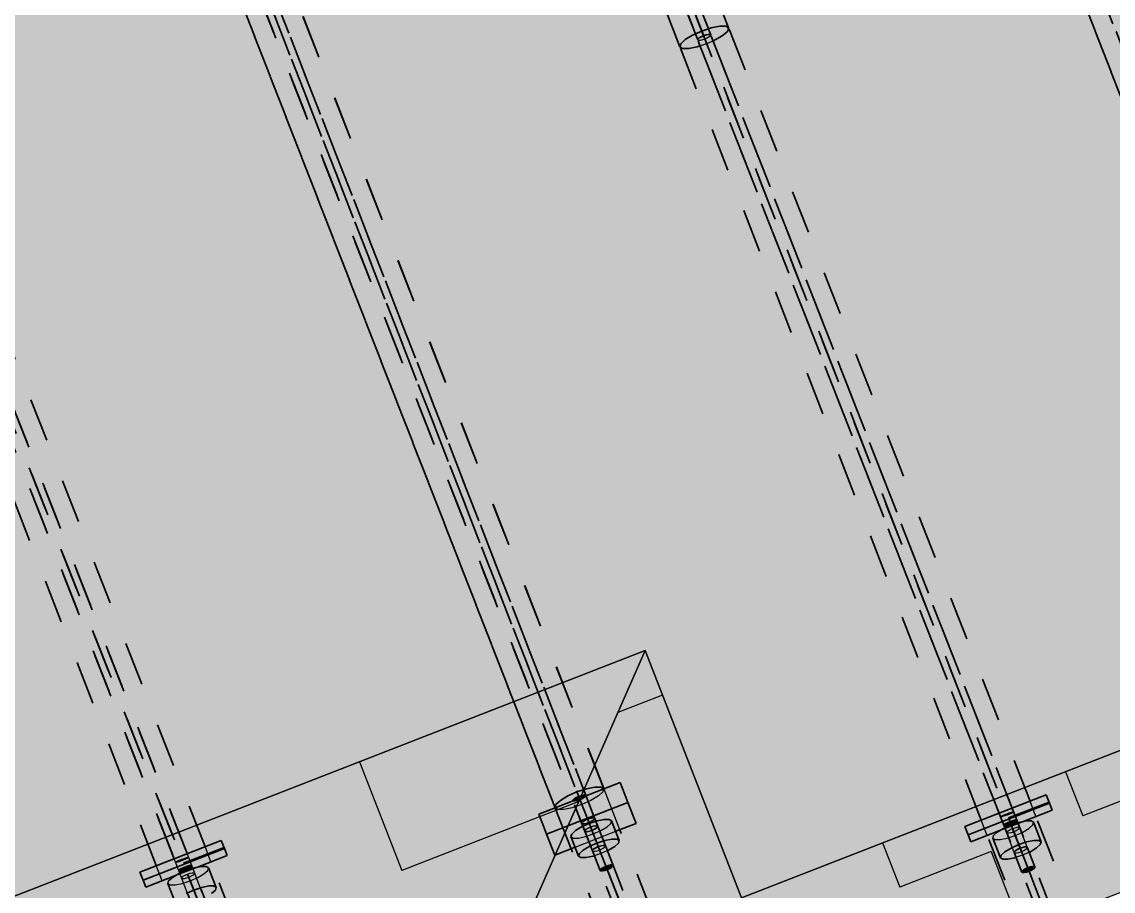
# Model space of a CAD drawing. Header units: metres. Extents: x 2688466 to 2688595, y 1221626 to 1221756.
# Drawn here: x 2688515.52 to 2688518.022, y 1221714.737 to 1221716.731 of the extents above; entities that cross this region are included whole.
import ezdxf

# ---------------------------------------------------------------- set-up
doc = ezdxf.new("R2010")
doc.units = ezdxf.units.M
doc.linetypes.add('AUSGEZOGEN', pattern=[0])
doc.linetypes.add('VERDECKT2_S2', pattern=[0.15, 0.1, -0.05])
for name, color, linetype, lineweight in [('Beton Ansicht', 7, 'AUSGEZOGEN', 35), ('Schnittbeschriftung', 7, 'AUSGEZOGEN', 50), ('Standard', 7, 'AUSGEZOGEN', 13)]:
    doc.layers.add(name, color=color, linetype=linetype, lineweight=lineweight)

msp = doc.modelspace()

# ---------------------------------------------------------------- hatches: boundary and pattern name
at = {"layer": 'Beton Ansicht', "linetype": 'AUSGEZOGEN', "lineweight": 35, "transparency": 33554687}
for points in [[(2688517.0699, 1221716.6913), (2688517.0694, 1221716.6894), (2688517.76, 1221714.9159), (2688517.7612, 1221714.9164)], [(2688517.0727, 1221716.6938), (2688517.0699, 1221716.6913), (2688517.7612, 1221714.9164), (2688517.7644, 1221714.9176)], [(2688517.0772, 1221716.6966), (2688517.0727, 1221716.6938), (2688517.7644, 1221714.9176), (2688517.7693, 1221714.9195)], [(2688517.0828, 1221716.6991), (2688517.0772, 1221716.6966), (2688517.7693, 1221714.9195), (2688517.775, 1221714.9217)], [(2688517.0886, 1221716.701), (2688517.0828, 1221716.6991), (2688517.775, 1221714.9217), (2688517.7807, 1221714.924)], [(2688517.0937, 1221716.702), (2688517.0886, 1221716.701), (2688517.7807, 1221714.924), (2688517.7855, 1221714.9259)], [(2688517.0975, 1221716.702), (2688517.0937, 1221716.702), (2688517.7855, 1221714.9259), (2688517.7887, 1221714.9271)], [(2688517.0992, 1221716.701), (2688517.0975, 1221716.702), (2688517.7887, 1221714.9271), (2688517.7899, 1221714.9276)], [(2688515.1788, 1221716.5871), (2688515.1782, 1221716.5852), (2688515.8689, 1221714.8118), (2688515.8701, 1221714.8122)], [(2688515.1815, 1221716.5896), (2688515.1788, 1221716.5871), (2688515.8701, 1221714.8122), (2688515.8733, 1221714.8135)], [(2688515.1861, 1221716.5924), (2688515.1815, 1221716.5896), (2688515.8733, 1221714.8135), (2688515.8781, 1221714.8153)], [(2688515.1917, 1221716.5949), (2688515.1861, 1221716.5924), (2688515.8781, 1221714.8153), (2688515.8838, 1221714.8176)], [(2688515.1975, 1221716.5968), (2688515.1917, 1221716.5949), (2688515.8838, 1221714.8176), (2688515.8895, 1221714.8198)], [(2688515.2026, 1221716.5979), (2688515.1975, 1221716.5968), (2688515.8895, 1221714.8198), (2688515.8944, 1221714.8217)], [(2688515.2064, 1221716.5979), (2688515.2026, 1221716.5979), (2688515.8944, 1221714.8217), (2688515.8976, 1221714.8229)], [(2688515.2081, 1221716.5968), (2688515.2064, 1221716.5979), (2688515.8976, 1221714.8229), (2688515.8988, 1221714.8234)], [(2688517.7714, 1221714.8902), (2688517.7704, 1221714.8893), (2688517.7731, 1221714.8825), (2688517.7742, 1221714.883)], [(2688517.7744, 1221714.8919), (2688517.7714, 1221714.8902), (2688517.7742, 1221714.883), (2688517.7773, 1221714.8845)], [(2688517.7792, 1221714.8941), (2688517.7744, 1221714.8919), (2688517.7773, 1221714.8845), (2688517.7821, 1221714.8866)], [(2688517.7848, 1221714.8964), (2688517.7792, 1221714.8941), (2688517.7821, 1221714.8866), (2688517.7877, 1221714.8891)], [(2688517.7906, 1221714.8985), (2688517.7848, 1221714.8964), (2688517.7877, 1221714.8891), (2688517.7935, 1221714.891)], [(2688517.7955, 1221714.9001), (2688517.7906, 1221714.8985), (2688517.7935, 1221714.891), (2688517.7984, 1221714.8927)], [(2688517.7989, 1221714.9009), (2688517.7955, 1221714.9001), (2688517.7984, 1221714.8927), (2688517.8017, 1221714.8938)], [(2688517.8003, 1221714.9009), (2688517.7989, 1221714.9009), (2688517.8017, 1221714.8938), (2688517.8029, 1221714.8942)], [(2688517.8125, 1221714.7812), (2688517.8131, 1221714.7832), (2688517.7955, 1221714.8282), (2688517.795, 1221714.8262)], [(2688517.8131, 1221714.7832), (2688517.8158, 1221714.7857), (2688517.7983, 1221714.8307), (2688517.7955, 1221714.8282)], [(2688517.8158, 1221714.7857), (2688517.8203, 1221714.7884), (2688517.8028, 1221714.8334), (2688517.7983, 1221714.8307)], [(2688517.8203, 1221714.7884), (2688517.8259, 1221714.7909), (2688517.8084, 1221714.8359), (2688517.8028, 1221714.8334)], [(2688517.8259, 1221714.7909), (2688517.8317, 1221714.7928), (2688517.8142, 1221714.8378), (2688517.8084, 1221714.8359)], [(2688517.8317, 1221714.7928), (2688517.8369, 1221714.7939), (2688517.8194, 1221714.8389), (2688517.8142, 1221714.8378)], [(2688517.8369, 1221714.7939), (2688517.8406, 1221714.7939), (2688517.8231, 1221714.8389), (2688517.8194, 1221714.8389)], [(2688517.8406, 1221714.7939), (2688517.8423, 1221714.7929), (2688517.8248, 1221714.8379), (2688517.8231, 1221714.8389)], [(2688515.8819, 1221714.7784), (2688515.8831, 1221714.7789), (2688515.8803, 1221714.786), (2688515.8793, 1221714.7851)], [(2688515.8831, 1221714.7789), (2688515.8862, 1221714.7803), (2688515.8833, 1221714.7877), (2688515.8803, 1221714.786)], [(2688515.8862, 1221714.7803), (2688515.891, 1221714.7824), (2688515.8881, 1221714.7899), (2688515.8833, 1221714.7877)], [(2688515.891, 1221714.7824), (2688515.8965, 1221714.7849), (2688515.8937, 1221714.7922), (2688515.8881, 1221714.7899)], [(2688515.8965, 1221714.7849), (2688515.9024, 1221714.7869), (2688515.8995, 1221714.7943), (2688515.8937, 1221714.7922)], [(2688515.9024, 1221714.7869), (2688515.9073, 1221714.7885), (2688515.9044, 1221714.7959), (2688515.8995, 1221714.7943)], [(2688515.9073, 1221714.7885), (2688515.9106, 1221714.7896), (2688515.9078, 1221714.7967), (2688515.9044, 1221714.7959)], [(2688515.9106, 1221714.7896), (2688515.9118, 1221714.79), (2688515.9091, 1221714.7967), (2688515.9078, 1221714.7967)]]:
    msp.add_hatch(color=5, dxfattribs=at).paths.add_polyline_path(points)
at = {"layer": 'Beton Ansicht', "linetype": 'AUSGEZOGEN', "lineweight": 13, "true_color": 0xd2d2a5, "transparency": 33554687}
for points in [[(2688516.9021, 1221714.959), (2688516.8912, 1221714.9868), (2688516.7049, 1221714.9142), (2688516.7157, 1221714.8864)], [(2688516.7157, 1221714.8864), (2688516.7227, 1221714.8684), (2688516.9091, 1221714.941), (2688516.9021, 1221714.959)], [(2688516.7227, 1221714.8684), (2688516.7415, 1221714.8201), (2688516.7881, 1221714.8383), (2688516.7787, 1221714.8624), (2688516.7805, 1221714.8684), (2688516.7891, 1221714.8762), (2688516.8031, 1221714.8847), (2688516.8206, 1221714.8926), (2688516.8388, 1221714.8986), (2688516.8549, 1221714.9019), (2688516.8666, 1221714.9019), (2688516.8719, 1221714.8987), (2688516.8813, 1221714.8746), (2688516.9279, 1221714.8927), (2688516.9091, 1221714.941)]]:
    msp.add_hatch(color=9, dxfattribs=at).paths.add_polyline_path(points)
at = {"layer": 'Beton Ansicht', "linetype": 'AUSGEZOGEN', "lineweight": 13, "transparency": 33554687}
for points in [[(2688516.791, 1221714.9519), (2688516.7865, 1221714.9491), (2688516.7875, 1221714.9464), (2688516.7924, 1221714.9483)], [(2688516.7966, 1221714.9544), (2688516.791, 1221714.9519), (2688516.7924, 1221714.9483), (2688516.7981, 1221714.9505)], [(2688516.8024, 1221714.9563), (2688516.7966, 1221714.9544), (2688516.7981, 1221714.9505), (2688516.8038, 1221714.9527)], [(2688516.8075, 1221714.9574), (2688516.8024, 1221714.9563), (2688516.8038, 1221714.9527), (2688516.8086, 1221714.9546)], [(2688516.8113, 1221714.9574), (2688516.8075, 1221714.9574), (2688516.8086, 1221714.9546), (2688516.8118, 1221714.9559)], [(2688516.813, 1221714.9563), (2688516.8113, 1221714.9574), (2688516.8118, 1221714.9559)], [(2688516.7837, 1221714.9466), (2688516.7832, 1221714.9447), (2688516.7843, 1221714.9452)], [(2688516.7865, 1221714.9491), (2688516.7837, 1221714.9466), (2688516.7843, 1221714.9452), (2688516.7875, 1221714.9464)], [(2688516.8563, 1221714.8536), (2688516.8725, 1221714.8569), (2688516.8549, 1221714.9019), (2688516.8388, 1221714.8986)], [(2688516.8725, 1221714.8569), (2688516.8841, 1221714.8569), (2688516.8666, 1221714.9019), (2688516.8549, 1221714.9019)], [(2688516.8841, 1221714.8569), (2688516.8894, 1221714.8537), (2688516.8719, 1221714.8987), (2688516.8666, 1221714.9019)], [(2688516.798, 1221714.8234), (2688516.8066, 1221714.8312), (2688516.7891, 1221714.8762), (2688516.7805, 1221714.8684)], [(2688516.8066, 1221714.8312), (2688516.8207, 1221714.8397), (2688516.8031, 1221714.8847), (2688516.7891, 1221714.8762)], [(2688516.8207, 1221714.8397), (2688516.8381, 1221714.8476), (2688516.8206, 1221714.8926), (2688516.8031, 1221714.8847)], [(2688516.8381, 1221714.8476), (2688516.8563, 1221714.8536), (2688516.8388, 1221714.8986), (2688516.8206, 1221714.8926)], [(2688517.7736, 1221714.8278), (2688517.7877, 1221714.8363), (2688517.7702, 1221714.8813), (2688517.7561, 1221714.8728)], [(2688517.7877, 1221714.8363), (2688517.8052, 1221714.8441), (2688517.7877, 1221714.8891), (2688517.7702, 1221714.8813)], [(2688517.8052, 1221714.8441), (2688517.8234, 1221714.8501), (2688517.8059, 1221714.8951), (2688517.7877, 1221714.8891)], [(2688517.8234, 1221714.8501), (2688517.8395, 1221714.8534), (2688517.822, 1221714.8984), (2688517.8059, 1221714.8951)], [(2688517.8395, 1221714.8534), (2688517.8511, 1221714.8534), (2688517.8336, 1221714.8984), (2688517.822, 1221714.8984)], [(2688517.8511, 1221714.8534), (2688517.8565, 1221714.8502), (2688517.839, 1221714.8952), (2688517.8336, 1221714.8984)], [(2688516.7963, 1221714.8174), (2688516.798, 1221714.8234), (2688516.7805, 1221714.8684), (2688516.7787, 1221714.8624)], [(2688516.865, 1221714.8314), (2688516.8791, 1221714.8399), (2688516.8877, 1221714.8477), (2688516.8894, 1221714.8537), (2688516.8841, 1221714.8569), (2688516.8725, 1221714.8569), (2688516.8563, 1221714.8536), (2688516.8381, 1221714.8476), (2688516.8207, 1221714.8397), (2688516.8066, 1221714.8312), (2688516.798, 1221714.8234), (2688516.7963, 1221714.8174), (2688516.8016, 1221714.8142), (2688516.8132, 1221714.8142), (2688516.8294, 1221714.8175), (2688516.8323, 1221714.8185), (2688516.8279, 1221714.8297), (2688516.8285, 1221714.8317), (2688516.8312, 1221714.8342), (2688516.8357, 1221714.8369), (2688516.8413, 1221714.8394), (2688516.8472, 1221714.8413), (2688516.8523, 1221714.8424), (2688516.856, 1221714.8424), (2688516.8578, 1221714.8414), (2688516.8621, 1221714.8301)], [(2688517.7633, 1221714.8139), (2688517.765, 1221714.8199), (2688517.7475, 1221714.8649), (2688517.7458, 1221714.8589)], [(2688517.765, 1221714.8199), (2688517.7736, 1221714.8278), (2688517.7561, 1221714.8728), (2688517.7475, 1221714.8649)], [(2688517.8321, 1221714.8279), (2688517.8462, 1221714.8364), (2688517.8547, 1221714.8442), (2688517.8565, 1221714.8502), (2688517.8511, 1221714.8534), (2688517.8395, 1221714.8534), (2688517.8234, 1221714.8501), (2688517.8052, 1221714.8441), (2688517.7877, 1221714.8363), (2688517.7736, 1221714.8278), (2688517.765, 1221714.8199), (2688517.7633, 1221714.8139), (2688517.7686, 1221714.8107), (2688517.7803, 1221714.8107), (2688517.7964, 1221714.814), (2688517.7994, 1221714.815), (2688517.795, 1221714.8262), (2688517.7955, 1221714.8282), (2688517.7983, 1221714.8307), (2688517.8028, 1221714.8334), (2688517.8084, 1221714.8359), (2688517.8142, 1221714.8378), (2688517.8194, 1221714.8389), (2688517.8231, 1221714.8389), (2688517.8248, 1221714.8379), (2688517.8292, 1221714.8266)], [(2688516.8455, 1221714.7847), (2688516.846, 1221714.7867), (2688516.8285, 1221714.8317), (2688516.8279, 1221714.8297)], [(2688516.846, 1221714.7867), (2688516.8488, 1221714.7892), (2688516.8312, 1221714.8342), (2688516.8285, 1221714.8317)], [(2688516.8488, 1221714.7892), (2688516.8533, 1221714.7919), (2688516.8357, 1221714.8369), (2688516.8312, 1221714.8342)], [(2688516.8533, 1221714.7919), (2688516.8589, 1221714.7944), (2688516.8413, 1221714.8394), (2688516.8357, 1221714.8369)], [(2688516.8589, 1221714.7944), (2688516.8647, 1221714.7963), (2688516.8472, 1221714.8413), (2688516.8413, 1221714.8394)], [(2688516.8647, 1221714.7963), (2688516.8699, 1221714.7974), (2688516.8523, 1221714.8424), (2688516.8472, 1221714.8413)], [(2688516.8699, 1221714.7974), (2688516.8736, 1221714.7974), (2688516.856, 1221714.8424), (2688516.8523, 1221714.8424)], [(2688516.8736, 1221714.7974), (2688516.8753, 1221714.7964), (2688516.8578, 1221714.8414), (2688516.856, 1221714.8424)], [(2688515.8825, 1221714.7236), (2688515.8966, 1221714.7321), (2688515.8791, 1221714.7771), (2688515.865, 1221714.7686)], [(2688515.8966, 1221714.7321), (2688515.9141, 1221714.7399), (2688515.8965, 1221714.7849), (2688515.8791, 1221714.7771)], [(2688515.9141, 1221714.7399), (2688515.9323, 1221714.746), (2688515.9147, 1221714.791), (2688515.8965, 1221714.7849)], [(2688515.9323, 1221714.746), (2688515.9484, 1221714.7492), (2688515.9309, 1221714.7942), (2688515.9147, 1221714.791)], [(2688515.9484, 1221714.7492), (2688515.96, 1221714.7492), (2688515.9425, 1221714.7942), (2688515.9309, 1221714.7942)], [(2688515.96, 1221714.7492), (2688515.9654, 1221714.746), (2688515.9478, 1221714.791), (2688515.9425, 1221714.7942)], [(2688516.872, 1221714.7919), (2688516.8747, 1221714.7944), (2688516.8753, 1221714.7964), (2688516.8736, 1221714.7974), (2688516.8699, 1221714.7974), (2688516.8647, 1221714.7963), (2688516.8589, 1221714.7944), (2688516.8533, 1221714.7919), (2688516.8488, 1221714.7892), (2688516.846, 1221714.7867), (2688516.8455, 1221714.7847), (2688516.8472, 1221714.7837), (2688516.8509, 1221714.7837), (2688516.8561, 1221714.7848), (2688516.8619, 1221714.7867), (2688516.8675, 1221714.7892)], [(2688517.839, 1221714.7884), (2688517.8418, 1221714.7909), (2688517.8423, 1221714.7929), (2688517.8406, 1221714.7939), (2688517.8369, 1221714.7939), (2688517.8317, 1221714.7928), (2688517.8259, 1221714.7909), (2688517.8203, 1221714.7884), (2688517.8158, 1221714.7857), (2688517.8131, 1221714.7832), (2688517.8125, 1221714.7812), (2688517.8142, 1221714.7802), (2688517.8179, 1221714.7802), (2688517.8231, 1221714.7813), (2688517.8289, 1221714.7832), (2688517.8345, 1221714.7857)], [(2688515.8722, 1221714.7097), (2688515.8739, 1221714.7157), (2688515.8564, 1221714.7607), (2688515.8547, 1221714.7547)], [(2688515.8739, 1221714.7157), (2688515.8825, 1221714.7236), (2688515.865, 1221714.7686), (2688515.8564, 1221714.7607)], [(2688515.9409, 1221714.7237), (2688515.955, 1221714.7322), (2688515.9636, 1221714.74), (2688515.9654, 1221714.746), (2688515.96, 1221714.7492), (2688515.9484, 1221714.7492), (2688515.9323, 1221714.746), (2688515.9141, 1221714.7399), (2688515.8966, 1221714.7321), (2688515.8825, 1221714.7236), (2688515.8739, 1221714.7157), (2688515.8722, 1221714.7097), (2688515.8775, 1221714.7065), (2688515.8891, 1221714.7065), (2688515.9053, 1221714.7098), (2688515.9083, 1221714.7108), (2688515.9039, 1221714.7221), (2688515.9044, 1221714.724), (2688515.9072, 1221714.7265), (2688515.9117, 1221714.7292), (2688515.9173, 1221714.7317), (2688515.9231, 1221714.7337), (2688515.9283, 1221714.7347), (2688515.932, 1221714.7347), (2688515.9337, 1221714.7337), (2688515.9381, 1221714.7224)]]:
    msp.add_hatch(color=5, dxfattribs=at).paths.add_polyline_path(points)
at = {"layer": 'Beton Ansicht', "linetype": 'AUSGEZOGEN', "lineweight": 13, "true_color": 0xb20000, "transparency": 33554687}
for points in [[(2688517.8754, 1221714.9395), (2688517.8681, 1221714.958), (2688517.6818, 1221714.8855), (2688517.689, 1221714.8669)], [(2688517.8817, 1221714.9232), (2688517.8754, 1221714.9395), (2688517.689, 1221714.8669), (2688517.6953, 1221714.8506), (2688517.7634, 1221714.8772), (2688517.7702, 1221714.8813), (2688517.7731, 1221714.8825), (2688517.7704, 1221714.8893), (2688517.7714, 1221714.8902), (2688517.7744, 1221714.8919), (2688517.7792, 1221714.8941), (2688517.7848, 1221714.8964), (2688517.7906, 1221714.8985), (2688517.7955, 1221714.9001), (2688517.7989, 1221714.9009), (2688517.8003, 1221714.9009), (2688517.8029, 1221714.8942), (2688517.8059, 1221714.8951), (2688517.8136, 1221714.8967)], [(2688515.9843, 1221714.8353), (2688515.977, 1221714.8539), (2688515.7907, 1221714.7813), (2688515.7979, 1221714.7627)], [(2688515.9906, 1221714.819), (2688515.9843, 1221714.8353), (2688515.7979, 1221714.7627), (2688515.8042, 1221714.7465), (2688515.8723, 1221714.773), (2688515.8791, 1221714.7771), (2688515.8819, 1221714.7784), (2688515.8793, 1221714.7851), (2688515.8803, 1221714.786), (2688515.8833, 1221714.7877), (2688515.8881, 1221714.7899), (2688515.8937, 1221714.7922), (2688515.8995, 1221714.7943), (2688515.9044, 1221714.7959), (2688515.9078, 1221714.7967), (2688515.9091, 1221714.7967), (2688515.9118, 1221714.79), (2688515.9147, 1221714.791), (2688515.9225, 1221714.7925)]]:
    msp.add_hatch(color=14, dxfattribs=at).paths.add_polyline_path(points)
at = {"layer": 'Standard', "linetype": 'AUSGEZOGEN', "lineweight": 13, "transparency": 33554559}
h = msp.add_hatch(color=7, dxfattribs=at)
h.set_gradient(color1=(199, 199, 199), color2=(199, 199, 199), one_color=1)
h.paths.add_polyline_path([(2688524.0481, 1221722.5136), (2688523.0204, 1221725.1523), (2688510.7203, 1221720.3619), (2688513.256, 1221713.851), (2688516.9486, 1221715.2891), (2688517.1695, 1221714.7219), (2688524.6588, 1221717.6386), (2688522.9298, 1221722.0782)], flags=0)
h = msp.add_hatch(color=7, dxfattribs=at)
h.set_gradient(color1=(140, 255, 140), color2=(140, 255, 140), one_color=1)
h.paths.add_polyline_path([(2688525.0461, 1221717.7465), (2688524.6588, 1221717.6386), (2688517.1695, 1221714.7219), (2688516.9965, 1221714.3283), (2688526.2135, 1221717.9179), (2688526.1177, 1221718.1639)], flags=0)
at = {"layer": 'Standard', "linetype": 'AUSGEZOGEN', "lineweight": 25, "transparency": 33554687}
h = msp.add_hatch(dxfattribs=at)
h.set_pattern_fill('MUSTER', scale=0.225, angle=201.28, style=0, pattern_type=2)
h.set_pattern_definition([(201.28, (2688527.788, 1221730.57237), (-0.1280007, -0.2913174), [0.225, -0.225]), (291.28, (2688527.788, 1221730.57237), (0.2913174, -0.1280007), [0.225, -0.225])])
h.paths.add_polyline_path([(2688517.1695, 1221714.7219), (2688516.9965, 1221714.3283), (2688526.2135, 1221717.9179), (2688526.1177, 1221718.1639), (2688526.1177, 1221718.1639), (2688525.0461, 1221717.7465), (2688524.6588, 1221717.6386)], flags=0)
at = {"layer": 'Standard', "linetype": 'AUSGEZOGEN', "lineweight": 13, "transparency": 33554559}
h = msp.add_hatch(color=7, dxfattribs=at)
h.set_gradient(color1=(140, 255, 140), color2=(140, 255, 140), one_color=1)
h.paths.add_polyline_path([(2688513.256, 1221713.851), (2688513.2546, 1221713.8547), (2688512.6582, 1221713.6225), (2688512.6691, 1221713.5945), (2688511.0167, 1221712.951), (2688510.626, 1221712.0619), (2688516.5431, 1221714.3663), (2688516.9486, 1221715.2891)], flags=0)
at = {"layer": 'Standard', "linetype": 'AUSGEZOGEN', "lineweight": 25, "transparency": 33554687}
h = msp.add_hatch(dxfattribs=at)
h.set_pattern_fill('MUSTER', scale=0.525, angle=201.28, style=0, pattern_type=2)
h.set_pattern_definition([(201.28, (2688527.44666, 1221729.7955), (-0.298668, -0.679741), [0.525, -0.525]), (291.28, (2688527.44666, 1221729.7955), (0.679741, -0.298668), [0.525, -0.525])])
h.paths.add_polyline_path([(2688510.626, 1221712.0619), (2688516.5431, 1221714.3663), (2688516.9486, 1221715.2891), (2688513.256, 1221713.851), (2688513.2546, 1221713.8547), (2688512.6582, 1221713.6225), (2688512.6691, 1221713.5945), (2688511.0167, 1221712.951)], flags=0)
at = {"layer": 'Standard', "linetype": 'AUSGEZOGEN', "lineweight": 13, "transparency": 33554559}
h = msp.add_hatch(color=7, dxfattribs=at)
h.set_gradient(color1=(140, 255, 140), color2=(140, 255, 140), one_color=1)
h.paths.add_polyline_path([(2688516.9486, 1221715.2891), (2688516.5431, 1221714.3663), (2688517.3233, 1221712.3629), (2688517.5559, 1221712.8921), (2688516.9965, 1221714.3283), (2688517.1695, 1221714.7219)], flags=0)
at = {"layer": 'Standard', "linetype": 'AUSGEZOGEN', "lineweight": 25, "transparency": 33554687}
h = msp.add_hatch(dxfattribs=at)
h.set_pattern_fill('MUSTER', scale=0.5175, angle=111.28, style=0, pattern_type=2)
h.set_pattern_definition([(111.28, (2688526.70394, 1221731.7438), (-0.67003, 0.294402), [0.5175, -0.5175]), (201.28, (2688526.70394, 1221731.7438), (-0.294402, -0.67003), [0.5175, -0.5175])])
h.paths.add_polyline_path([(2688516.5431, 1221714.3663), (2688517.3233, 1221712.3629), (2688517.5559, 1221712.8921), (2688516.9965, 1221714.3283), (2688517.1695, 1221714.7219), (2688516.9486, 1221715.2891)], flags=0)

# ---------------------------------------------------------------- linework, layer by layer
at = {"layer": 'Beton Ansicht', "linetype": 'VERDECKT2_S2', "lineweight": 35, "transparency": 33554687}
for p, q in [((2688518.6333, 1221715.0329), (2688515.829, 1221722.2335)), ((2688518.6743, 1221715.0489), (2688515.87, 1221722.2495)), ((2688516.8604, 1221714.7905), (2688513.9881, 1221722.1656)), ((2688516.8578, 1221714.8414), (2688514.0087, 1221722.1569)), ((2688516.854, 1221714.9723), (2688514.0497, 1221722.1729)), ((2688516.8279, 1221714.8297), (2688513.9788, 1221722.1453)), ((2688516.7422, 1221714.9287), (2688513.9378, 1221722.1293)), ((2688517.8274, 1221714.7871), (2688514.9754, 1221722.1101)), ((2688517.1402, 1221716.717), (2688515.0369, 1221722.1174)), ((2688517.0694, 1221716.6894), (2688514.9661, 1221722.0899)), ((2688517.0992, 1221716.701), (2688514.9959, 1221722.1015)), ((2688517.0284, 1221716.6734), (2688514.9251, 1221722.0739)), ((2688515.9363, 1221714.6829), (2688513.0843, 1221722.0059)), ((2688516.0875, 1221714.2956), (2688513.7467, 1221720.306)), ((2688516.0401, 1221714.4613), (2688513.9368, 1221719.8618)), ((2688515.94, 1221714.8394), (2688513.9778, 1221719.8777)), ((2688516.0103, 1221714.4497), (2688513.907, 1221719.8502)), ((2688518.5444, 1221712.9468), (2688516.2036, 1221718.9572)), ((2688519.3711, 1221713.2606), (2688517.2678, 1221718.661)), ((2688518.6702, 1221714.939), (2688517.2268, 1221718.6451)), ((2688517.8311, 1221714.9436), (2688516.4348, 1221718.529)), ((2688518.5418, 1221712.9976), (2688516.3938, 1221718.513)), ((2688518.512, 1221712.986), (2688516.364, 1221718.5014)), ((2688517.7715, 1221712.4518), (2688515.4307, 1221718.4622)), ((2688516.8543, 1221714.9724), (2688515.6619, 1221718.034)), ((2688517.6943, 1221712.6059), (2688515.5911, 1221718.0064)), ((2688517.7689, 1221712.5026), (2688515.6209, 1221718.018)), ((2688516.7791, 1221714.8348), (2688515.5501, 1221717.9904)), ((2688517.76, 1221714.9159), (2688517.0694, 1221716.6894)), ((2688517.7899, 1221714.9276), (2688517.0992, 1221716.701)), ((2688517.7193, 1221714.9001), (2688517.0288, 1221716.6732)), ((2688515.8689, 1221714.8118), (2688515.1782, 1221716.5852)), ((2688515.8988, 1221714.8234), (2688515.2081, 1221716.5968)), ((2688515.8282, 1221714.7959), (2688515.1377, 1221716.569)), ((2688518.5381, 1221713.1285), (2688517.8447, 1221714.9088)), ((2688517.7652, 1221712.6335), (2688516.8909, 1221714.8783)), ((2688518.4262, 1221713.085), (2688517.7329, 1221714.8653)), ((2688517.6533, 1221712.59), (2688516.7791, 1221714.8348)), ((2688516.0811, 1221714.4773), (2688515.9536, 1221714.8046)), ((2688515.9693, 1221714.4338), (2688515.8418, 1221714.7611))]:
    msp.add_line(p, q, dxfattribs=at)
at = {"layer": 'Beton Ansicht', "linetype": 'VERDECKT2_S2', "lineweight": 25, "transparency": 33554687}
for p, q in [((2688517.0288, 1221716.6732), (2688516.323, 1221718.4854)), ((2688517.0711, 1221716.6884), (2688517.0694, 1221716.6894)), ((2688517.0748, 1221716.6884), (2688517.0711, 1221716.6884)), ((2688517.0899, 1221716.6807), (2688517.0747, 1221716.6757)), ((2688517.08, 1221716.6894), (2688517.0748, 1221716.6884)), ((2688517.0858, 1221716.6913), (2688517.08, 1221716.6894)), ((2688517.0914, 1221716.6939), (2688517.0858, 1221716.6913)), ((2688517.1045, 1221716.6873), (2688517.0899, 1221716.6807)), ((2688517.0959, 1221716.6966), (2688517.0914, 1221716.6939)), ((2688517.0986, 1221716.6991), (2688517.0959, 1221716.6966)), ((2688517.0992, 1221716.701), (2688517.0986, 1221716.6991)), ((2688516.8097, 1221714.9519), (2688516.8052, 1221714.9492)), ((2688516.8124, 1221714.9544), (2688516.8097, 1221714.9519)), ((2688516.813, 1221714.9563), (2688516.8124, 1221714.9544)), ((2688516.8416, 1221714.9557), (2688516.8247, 1221714.9455)), ((2688516.8519, 1221714.9651), (2688516.8416, 1221714.9557)), ((2688516.854, 1221714.9723), (2688516.8519, 1221714.9651)), ((2688516.8909, 1221714.8783), (2688516.8543, 1221714.9724)), ((2688516.7486, 1221714.9249), (2688516.7422, 1221714.9287)), ((2688516.7819, 1221714.9288), (2688516.7625, 1221714.9249)), ((2688516.8037, 1221714.936), (2688516.7819, 1221714.9288)), ((2688516.7849, 1221714.9437), (2688516.7832, 1221714.9447)), ((2688516.7886, 1221714.9437), (2688516.7849, 1221714.9437)), ((2688516.7937, 1221714.9447), (2688516.7886, 1221714.9437)), ((2688516.7996, 1221714.9467), (2688516.7937, 1221714.9447)), ((2688516.8052, 1221714.9492), (2688516.7996, 1221714.9467)), ((2688516.8247, 1221714.9455), (2688516.8037, 1221714.936)), ((2688517.8745, 1221714.9418), (2688517.6881, 1221714.8692)), ((2688517.8029, 1221714.8942), (2688517.7899, 1221714.9276)), ((2688517.8447, 1221714.9088), (2688517.8311, 1221714.9436)), ((2688516.7625, 1221714.9249), (2688516.7486, 1221714.9249)), ((2688516.8168, 1221714.9024), (2688516.8112, 1221714.8999)), ((2688516.8112, 1221714.8999), (2688516.8168, 1221714.9024)), ((2688516.8226, 1221714.9043), (2688516.8168, 1221714.9024)), ((2688516.8168, 1221714.9024), (2688516.8226, 1221714.9043)), ((2688516.8278, 1221714.9054), (2688516.8226, 1221714.9043)), ((2688516.8226, 1221714.9043), (2688516.8278, 1221714.9054)), ((2688516.8315, 1221714.9054), (2688516.8278, 1221714.9054)), ((2688516.8278, 1221714.9054), (2688516.8315, 1221714.9054)), ((2688516.8299, 1221714.8999), (2688516.8327, 1221714.9024)), ((2688516.8327, 1221714.9024), (2688516.8299, 1221714.8999)), ((2688516.8332, 1221714.9044), (2688516.8315, 1221714.9054)), ((2688516.8315, 1221714.9054), (2688516.8332, 1221714.9044)), ((2688516.8327, 1221714.9024), (2688516.8332, 1221714.9044)), ((2688516.8332, 1221714.9044), (2688516.8327, 1221714.9024)), ((2688517.7731, 1221714.8825), (2688517.76, 1221714.9159)), ((2688517.7633, 1221714.9075), (2688517.7643, 1221714.9085)), ((2688517.7647, 1221714.9075), (2688517.7633, 1221714.9075)), ((2688517.7643, 1221714.9085), (2688517.7673, 1221714.9102)), ((2688517.7681, 1221714.9083), (2688517.7647, 1221714.9075)), ((2688517.7673, 1221714.9102), (2688517.772, 1221714.9123)), ((2688517.773, 1221714.9099), (2688517.7681, 1221714.9083)), ((2688517.772, 1221714.9123), (2688517.7777, 1221714.9147)), ((2688517.7787, 1221714.912), (2688517.773, 1221714.9099)), ((2688517.7777, 1221714.9147), (2688517.7835, 1221714.9168)), ((2688517.7844, 1221714.9143), (2688517.7787, 1221714.912)), ((2688517.7835, 1221714.9168), (2688517.7884, 1221714.9184)), ((2688517.7891, 1221714.9165), (2688517.7844, 1221714.9143)), ((2688517.7884, 1221714.9184), (2688517.7918, 1221714.9192)), ((2688517.7922, 1221714.9182), (2688517.7891, 1221714.9165)), ((2688517.7918, 1221714.9192), (2688517.7931, 1221714.9191)), ((2688517.7931, 1221714.9191), (2688517.7922, 1221714.9182)), ((2688516.804, 1221714.8947), (2688516.8034, 1221714.8927)), ((2688516.8034, 1221714.8927), (2688516.804, 1221714.8947)), ((2688516.8034, 1221714.8927), (2688516.8051, 1221714.8917)), ((2688516.8051, 1221714.8917), (2688516.8034, 1221714.8927)), ((2688516.8067, 1221714.8972), (2688516.804, 1221714.8947)), ((2688516.804, 1221714.8947), (2688516.8067, 1221714.8972)), ((2688516.8051, 1221714.8917), (2688516.8088, 1221714.8917)), ((2688516.8088, 1221714.8917), (2688516.8051, 1221714.8917)), ((2688516.8112, 1221714.8999), (2688516.8067, 1221714.8972)), ((2688516.8067, 1221714.8972), (2688516.8112, 1221714.8999)), ((2688516.8088, 1221714.8917), (2688516.814, 1221714.8928)), ((2688516.814, 1221714.8928), (2688516.8088, 1221714.8917)), ((2688516.8104, 1221714.8747), (2688516.811, 1221714.8767)), ((2688516.811, 1221714.8767), (2688516.8104, 1221714.8747)), ((2688516.811, 1221714.8767), (2688516.8137, 1221714.8792)), ((2688516.8137, 1221714.8792), (2688516.811, 1221714.8767)), ((2688516.8137, 1221714.8792), (2688516.8182, 1221714.8819)), ((2688516.8182, 1221714.8819), (2688516.8137, 1221714.8792)), ((2688516.814, 1221714.8928), (2688516.8198, 1221714.8947)), ((2688516.8198, 1221714.8947), (2688516.814, 1221714.8928)), ((2688516.8182, 1221714.8819), (2688516.8238, 1221714.8844)), ((2688516.8238, 1221714.8844), (2688516.8182, 1221714.8819)), ((2688516.8198, 1221714.8947), (2688516.8254, 1221714.8972)), ((2688516.8254, 1221714.8972), (2688516.8198, 1221714.8947)), ((2688516.8268, 1221714.8767), (2688516.821, 1221714.8748)), ((2688516.821, 1221714.8748), (2688516.8268, 1221714.8767)), ((2688516.8238, 1221714.8844), (2688516.8296, 1221714.8863)), ((2688516.8296, 1221714.8863), (2688516.8238, 1221714.8844)), ((2688516.8254, 1221714.8972), (2688516.8299, 1221714.8999)), ((2688516.8299, 1221714.8999), (2688516.8254, 1221714.8972)), ((2688516.8324, 1221714.8792), (2688516.8268, 1221714.8767)), ((2688516.8268, 1221714.8767), (2688516.8324, 1221714.8792)), ((2688516.8296, 1221714.8863), (2688516.8348, 1221714.8874)), ((2688516.8348, 1221714.8874), (2688516.8296, 1221714.8863)), ((2688516.83, 1221714.8685), (2688516.8475, 1221714.8764)), ((2688516.8369, 1221714.8819), (2688516.8324, 1221714.8792)), ((2688516.8324, 1221714.8792), (2688516.8369, 1221714.8819)), ((2688516.8348, 1221714.8874), (2688516.8385, 1221714.8874)), ((2688516.8385, 1221714.8874), (2688516.8348, 1221714.8874)), ((2688516.8397, 1221714.8844), (2688516.8369, 1221714.8819)), ((2688516.8369, 1221714.8819), (2688516.8397, 1221714.8844)), ((2688516.8385, 1221714.8874), (2688516.8402, 1221714.8864)), ((2688516.8402, 1221714.8864), (2688516.8385, 1221714.8874)), ((2688516.8402, 1221714.8864), (2688516.8397, 1221714.8844)), ((2688516.8397, 1221714.8844), (2688516.8402, 1221714.8864)), ((2688516.8475, 1221714.8764), (2688516.8616, 1221714.8849)), ((2688516.8616, 1221714.8849), (2688516.8702, 1221714.8927)), ((2688516.8702, 1221714.8927), (2688516.8719, 1221714.8987)), ((2688517.7329, 1221714.8653), (2688517.7193, 1221714.9001)), ((2688517.7634, 1221714.8772), (2688517.8136, 1221714.8967)), ((2688517.7704, 1221714.8893), (2688517.7718, 1221714.8892)), ((2688517.7718, 1221714.8892), (2688517.7752, 1221714.89)), ((2688517.795, 1221714.8262), (2688517.7731, 1221714.8825)), ((2688517.7752, 1221714.89), (2688517.7801, 1221714.8916)), ((2688517.7801, 1221714.8916), (2688517.7859, 1221714.8937)), ((2688517.7808, 1221714.8757), (2688517.7853, 1221714.8784)), ((2688517.7853, 1221714.8784), (2688517.7909, 1221714.8809)), ((2688517.7859, 1221714.8937), (2688517.7915, 1221714.8961)), ((2688517.7909, 1221714.8809), (2688517.7967, 1221714.8828)), ((2688517.7915, 1221714.8961), (2688517.7963, 1221714.8982)), ((2688517.7963, 1221714.8982), (2688517.7993, 1221714.8999)), ((2688517.7967, 1221714.8828), (2688517.8018, 1221714.8839)), ((2688517.7993, 1221714.8999), (2688517.8003, 1221714.9009)), ((2688517.804, 1221714.8784), (2688517.7995, 1221714.8757)), ((2688517.8018, 1221714.8839), (2688517.8056, 1221714.8839)), ((2688517.8248, 1221714.8379), (2688517.8029, 1221714.8942)), ((2688517.8067, 1221714.8809), (2688517.804, 1221714.8784)), ((2688517.8056, 1221714.8839), (2688517.8073, 1221714.8829)), ((2688517.8073, 1221714.8829), (2688517.8067, 1221714.8809)), ((2688517.8145, 1221714.8729), (2688517.8286, 1221714.8814)), ((2688517.8286, 1221714.8814), (2688517.8372, 1221714.8892)), ((2688517.8372, 1221714.8892), (2688517.839, 1221714.8952)), ((2688516.7787, 1221714.8624), (2688516.7841, 1221714.8592)), ((2688516.7841, 1221714.8592), (2688516.7957, 1221714.8592)), ((2688516.7881, 1221714.8383), (2688516.8813, 1221714.8746)), ((2688516.7957, 1221714.8592), (2688516.8118, 1221714.8625)), ((2688516.8121, 1221714.8737), (2688516.8104, 1221714.8747)), ((2688516.8104, 1221714.8747), (2688516.8121, 1221714.8737)), ((2688516.8118, 1221714.8625), (2688516.83, 1221714.8685)), ((2688516.8158, 1221714.8737), (2688516.8121, 1221714.8737)), ((2688516.8121, 1221714.8737), (2688516.8158, 1221714.8737)), ((2688516.821, 1221714.8748), (2688516.8158, 1221714.8737)), ((2688516.8158, 1221714.8737), (2688516.821, 1221714.8748)), ((2688517.7458, 1221714.8589), (2688517.7511, 1221714.8557)), ((2688517.7511, 1221714.8557), (2688517.7627, 1221714.8557)), ((2688517.7627, 1221714.8557), (2688517.7789, 1221714.859)), ((2688517.7775, 1221714.8713), (2688517.778, 1221714.8732)), ((2688517.7792, 1221714.8702), (2688517.7775, 1221714.8713)), ((2688517.778, 1221714.8732), (2688517.7808, 1221714.8757)), ((2688517.7789, 1221714.859), (2688517.7971, 1221714.865)), ((2688517.7829, 1221714.8702), (2688517.7792, 1221714.8702)), ((2688517.788, 1221714.8713), (2688517.7829, 1221714.8702)), ((2688517.7939, 1221714.8732), (2688517.788, 1221714.8713)), ((2688517.7995, 1221714.8757), (2688517.7939, 1221714.8732)), ((2688517.7971, 1221714.865), (2688517.8145, 1221714.8729)), ((2688515.9833, 1221714.8376), (2688515.797, 1221714.765)), ((2688515.9536, 1221714.8046), (2688515.94, 1221714.8394)), ((2688516.8279, 1221714.8297), (2688516.8296, 1221714.8287)), ((2688516.8296, 1221714.8287), (2688516.8334, 1221714.8287)), ((2688516.8334, 1221714.8287), (2688516.8385, 1221714.8298)), ((2688516.8385, 1221714.8298), (2688516.8443, 1221714.8317)), ((2688516.8443, 1221714.8317), (2688516.8499, 1221714.8342)), ((2688516.8621, 1221714.8301), (2688516.8475, 1221714.8235)), ((2688516.8499, 1221714.8342), (2688516.8544, 1221714.8369)), ((2688516.8544, 1221714.8369), (2688516.8572, 1221714.8394)), ((2688516.8572, 1221714.8394), (2688516.8578, 1221714.8414)), ((2688517.795, 1221714.8262), (2688517.7967, 1221714.8252)), ((2688517.8004, 1221714.8252), (2688517.8056, 1221714.8263)), ((2688517.8056, 1221714.8263), (2688517.8114, 1221714.8282)), ((2688517.8114, 1221714.8282), (2688517.817, 1221714.8307)), ((2688517.8292, 1221714.8266), (2688517.8146, 1221714.82)), ((2688517.817, 1221714.8307), (2688517.8215, 1221714.8334)), ((2688517.8215, 1221714.8334), (2688517.8242, 1221714.8359)), ((2688517.8242, 1221714.8359), (2688517.8248, 1221714.8379)), ((2688515.8819, 1221714.7784), (2688515.8689, 1221714.8118)), ((2688515.8722, 1221714.8033), (2688515.8731, 1221714.8043)), ((2688515.8735, 1221714.8033), (2688515.8722, 1221714.8033)), ((2688515.8731, 1221714.8043), (2688515.8762, 1221714.806)), ((2688515.8769, 1221714.8041), (2688515.8735, 1221714.8033)), ((2688515.8762, 1221714.806), (2688515.8809, 1221714.8081)), ((2688515.8819, 1221714.8057), (2688515.8769, 1221714.8041)), ((2688515.8809, 1221714.8081), (2688515.8866, 1221714.8105)), ((2688515.8876, 1221714.8078), (2688515.8819, 1221714.8057)), ((2688515.8866, 1221714.8105), (2688515.8923, 1221714.8126)), ((2688515.8933, 1221714.8102), (2688515.8876, 1221714.8078)), ((2688515.8923, 1221714.8126), (2688515.8973, 1221714.8142)), ((2688515.898, 1221714.8123), (2688515.8933, 1221714.8102)), ((2688515.8973, 1221714.8142), (2688515.9007, 1221714.815)), ((2688515.9011, 1221714.814), (2688515.898, 1221714.8123)), ((2688515.9118, 1221714.79), (2688515.8988, 1221714.8234)), ((2688515.9007, 1221714.815), (2688515.902, 1221714.815)), ((2688515.902, 1221714.815), (2688515.9011, 1221714.814)), ((2688516.8475, 1221714.8235), (2688516.8323, 1221714.8185)), ((2688517.7967, 1221714.8252), (2688517.8004, 1221714.8252)), ((2688517.8146, 1221714.82), (2688517.7994, 1221714.815)), ((2688515.8418, 1221714.7611), (2688515.8282, 1221714.7959)), ((2688515.8723, 1221714.773), (2688515.9225, 1221714.7925)), ((2688515.8793, 1221714.7851), (2688515.8807, 1221714.785)), ((2688515.8807, 1221714.785), (2688515.8841, 1221714.7858)), ((2688515.9039, 1221714.7221), (2688515.8819, 1221714.7784)), ((2688515.8841, 1221714.7858), (2688515.889, 1221714.7874)), ((2688515.889, 1221714.7874), (2688515.8947, 1221714.7896)), ((2688515.8942, 1221714.7742), (2688515.8997, 1221714.7767)), ((2688515.8947, 1221714.7896), (2688515.9004, 1221714.7919)), ((2688515.8997, 1221714.7767), (2688515.9056, 1221714.7787)), ((2688515.9004, 1221714.7919), (2688515.9051, 1221714.794)), ((2688515.9051, 1221714.794), (2688515.9082, 1221714.7957)), ((2688515.9056, 1221714.7787), (2688515.9107, 1221714.7797)), ((2688515.9082, 1221714.7957), (2688515.9091, 1221714.7967)), ((2688515.9107, 1221714.7797), (2688515.9144, 1221714.7797)), ((2688515.9337, 1221714.7337), (2688515.9118, 1221714.79)), ((2688515.9156, 1221714.7768), (2688515.9129, 1221714.7742)), ((2688515.9144, 1221714.7797), (2688515.9162, 1221714.7787)), ((2688515.9162, 1221714.7787), (2688515.9156, 1221714.7768)), ((2688515.9234, 1221714.7687), (2688515.9375, 1221714.7772)), ((2688515.9375, 1221714.7772), (2688515.9461, 1221714.785)), ((2688515.9461, 1221714.785), (2688515.9478, 1221714.791)), ((2688515.8547, 1221714.7547), (2688515.86, 1221714.7515)), ((2688515.86, 1221714.7515), (2688515.8716, 1221714.7515)), ((2688515.8716, 1221714.7515), (2688515.8878, 1221714.7548)), ((2688515.8863, 1221714.7671), (2688515.8869, 1221714.769)), ((2688515.888, 1221714.766), (2688515.8863, 1221714.7671)), ((2688515.8869, 1221714.769), (2688515.8896, 1221714.7715)), ((2688515.8878, 1221714.7548), (2688515.9059, 1221714.7608)), ((2688515.8918, 1221714.766), (2688515.888, 1221714.766)), ((2688515.8896, 1221714.7715), (2688515.8942, 1221714.7742)), ((2688515.8969, 1221714.7671), (2688515.8918, 1221714.766)), ((2688515.9027, 1221714.769), (2688515.8969, 1221714.7671)), ((2688515.9083, 1221714.7715), (2688515.9027, 1221714.769)), ((2688515.9059, 1221714.7608), (2688515.9234, 1221714.7687)), ((2688515.9129, 1221714.7742), (2688515.9083, 1221714.7715))]:
    msp.add_line(p, q, dxfattribs=at)
at = {"layer": 'Beton Ansicht', "linetype": 'AUSGEZOGEN', "lineweight": 35, "transparency": 33554687}
for p, q in [((2688517.0577, 1221716.7002), (2688517.0786, 1221716.7097)), ((2688517.0786, 1221716.7097), (2688517.1005, 1221716.7169)), ((2688517.1005, 1221716.7169), (2688517.1198, 1221716.7208)), ((2688517.1198, 1221716.7208), (2688517.1338, 1221716.7209)), ((2688517.1381, 1221716.7098), (2688517.1278, 1221716.7004)), ((2688517.1338, 1221716.7209), (2688517.1402, 1221716.717)), ((2688517.1402, 1221716.717), (2688517.1381, 1221716.7098)), ((2688517.0284, 1221716.6734), (2688517.0305, 1221716.6806)), ((2688517.0305, 1221716.6806), (2688517.0408, 1221716.69)), ((2688517.0408, 1221716.69), (2688517.0577, 1221716.7002)), ((2688517.0694, 1221716.6894), (2688517.0699, 1221716.6913)), ((2688517.0699, 1221716.6913), (2688517.0727, 1221716.6938)), ((2688517.0727, 1221716.6938), (2688517.0772, 1221716.6966)), ((2688517.0772, 1221716.6966), (2688517.0828, 1221716.6991)), ((2688517.0828, 1221716.6991), (2688517.0886, 1221716.701)), ((2688517.0886, 1221716.701), (2688517.0937, 1221716.702)), ((2688517.0937, 1221716.702), (2688517.0975, 1221716.702)), ((2688517.0975, 1221716.702), (2688517.0992, 1221716.701)), ((2688517.1109, 1221716.6902), (2688517.1045, 1221716.6873)), ((2688517.1278, 1221716.7004), (2688517.1109, 1221716.6902)), ((2688517.0348, 1221716.6696), (2688517.0284, 1221716.6734)), ((2688517.0487, 1221716.6696), (2688517.0348, 1221716.6696)), ((2688517.0681, 1221716.6735), (2688517.0487, 1221716.6696)), ((2688517.0747, 1221716.6757), (2688517.0681, 1221716.6735)), ((2688516.7049, 1221714.9142), (2688516.8912, 1221714.9868)), ((2688516.8143, 1221714.9722), (2688516.8336, 1221714.9761)), ((2688516.8336, 1221714.9761), (2688516.8476, 1221714.9762)), ((2688516.8476, 1221714.9762), (2688516.854, 1221714.9723)), ((2688516.9021, 1221714.959), (2688516.8912, 1221714.9868)), ((2688516.7545, 1221714.9454), (2688516.7715, 1221714.9556)), ((2688516.7715, 1221714.9556), (2688516.7924, 1221714.965)), ((2688516.7865, 1221714.9491), (2688516.791, 1221714.9519)), ((2688516.791, 1221714.9519), (2688516.7966, 1221714.9544)), ((2688516.7924, 1221714.965), (2688516.8143, 1221714.9722)), ((2688516.7966, 1221714.9544), (2688516.8024, 1221714.9563)), ((2688516.8024, 1221714.9563), (2688516.8075, 1221714.9574)), ((2688516.8075, 1221714.9574), (2688516.8113, 1221714.9574)), ((2688516.8113, 1221714.9574), (2688516.813, 1221714.9563)), ((2688516.9021, 1221714.959), (2688516.9091, 1221714.941)), ((2688517.6818, 1221714.8855), (2688517.8681, 1221714.958)), ((2688517.8754, 1221714.9395), (2688517.8681, 1221714.958)), ((2688516.9091, 1221714.941), (2688516.7227, 1221714.8684)), ((2688516.7422, 1221714.9287), (2688516.7443, 1221714.9359)), ((2688516.7443, 1221714.9359), (2688516.7545, 1221714.9454)), ((2688516.7832, 1221714.9447), (2688516.7837, 1221714.9466)), ((2688516.7837, 1221714.9466), (2688516.7865, 1221714.9491)), ((2688516.9279, 1221714.8927), (2688516.9091, 1221714.941)), ((2688517.8754, 1221714.9395), (2688517.689, 1221714.8669)), ((2688517.8817, 1221714.9232), (2688517.8754, 1221714.9395)), ((2688516.7049, 1221714.9142), (2688516.7157, 1221714.8864)), ((2688516.8549, 1221714.9019), (2688516.8388, 1221714.8986)), ((2688516.8666, 1221714.9019), (2688516.8549, 1221714.9019)), ((2688516.8719, 1221714.8987), (2688516.8666, 1221714.9019)), ((2688517.8136, 1221714.8967), (2688517.8817, 1221714.9232)), ((2688516.7157, 1221714.8864), (2688516.7227, 1221714.8684)), ((2688516.7891, 1221714.8762), (2688516.7805, 1221714.8684)), ((2688516.8031, 1221714.8847), (2688516.7891, 1221714.8762)), ((2688516.8206, 1221714.8926), (2688516.8031, 1221714.8847)), ((2688516.8388, 1221714.8986), (2688516.8206, 1221714.8926)), ((2688516.8719, 1221714.8987), (2688516.8894, 1221714.8537)), ((2688516.8813, 1221714.8746), (2688516.9279, 1221714.8927)), ((2688517.689, 1221714.8669), (2688517.6818, 1221714.8855)), ((2688517.6953, 1221714.8506), (2688517.7634, 1221714.8772)), ((2688517.7702, 1221714.8813), (2688517.7561, 1221714.8728)), ((2688517.7877, 1221714.8891), (2688517.7702, 1221714.8813)), ((2688517.7714, 1221714.8902), (2688517.7704, 1221714.8893)), ((2688517.7744, 1221714.8919), (2688517.7714, 1221714.8902)), ((2688517.7792, 1221714.8941), (2688517.7744, 1221714.8919)), ((2688517.7848, 1221714.8964), (2688517.7792, 1221714.8941)), ((2688517.7906, 1221714.8985), (2688517.7848, 1221714.8964)), ((2688517.8059, 1221714.8951), (2688517.7877, 1221714.8891)), ((2688517.7955, 1221714.9001), (2688517.7906, 1221714.8985)), ((2688517.7989, 1221714.9009), (2688517.7955, 1221714.9001)), ((2688517.8003, 1221714.9009), (2688517.7989, 1221714.9009)), ((2688517.822, 1221714.8984), (2688517.8059, 1221714.8951)), ((2688517.8336, 1221714.8984), (2688517.822, 1221714.8984)), ((2688517.839, 1221714.8952), (2688517.8336, 1221714.8984)), ((2688517.839, 1221714.8952), (2688517.8565, 1221714.8502)), ((2688515.7907, 1221714.7813), (2688515.977, 1221714.8539)), ((2688515.9843, 1221714.8353), (2688515.977, 1221714.8539)), ((2688516.7227, 1221714.8684), (2688516.7415, 1221714.8201)), ((2688516.7805, 1221714.8684), (2688516.7787, 1221714.8624)), ((2688516.7787, 1221714.8624), (2688516.7963, 1221714.8174)), ((2688516.8381, 1221714.8476), (2688516.8563, 1221714.8536)), ((2688516.8563, 1221714.8536), (2688516.8725, 1221714.8569)), ((2688516.8725, 1221714.8569), (2688516.8841, 1221714.8569)), ((2688516.8841, 1221714.8569), (2688516.8894, 1221714.8537)), ((2688516.8894, 1221714.8537), (2688516.8877, 1221714.8477)), ((2688517.689, 1221714.8669), (2688517.6953, 1221714.8506)), ((2688517.7475, 1221714.8649), (2688517.7458, 1221714.8589)), ((2688517.7458, 1221714.8589), (2688517.7633, 1221714.8139)), ((2688517.7561, 1221714.8728), (2688517.7475, 1221714.8649)), ((2688517.8234, 1221714.8501), (2688517.8395, 1221714.8534)), ((2688517.8395, 1221714.8534), (2688517.8511, 1221714.8534)), ((2688517.8511, 1221714.8534), (2688517.8565, 1221714.8502)), ((2688515.9843, 1221714.8353), (2688515.7979, 1221714.7627)), ((2688515.9906, 1221714.819), (2688515.9843, 1221714.8353)), ((2688516.7415, 1221714.8201), (2688516.7881, 1221714.8383)), ((2688516.798, 1221714.8234), (2688516.8066, 1221714.8312)), ((2688516.8066, 1221714.8312), (2688516.8207, 1221714.8397)), ((2688516.8207, 1221714.8397), (2688516.8381, 1221714.8476)), ((2688516.8285, 1221714.8317), (2688516.8279, 1221714.8297)), ((2688516.8455, 1221714.7847), (2688516.8279, 1221714.8297)), ((2688516.8312, 1221714.8342), (2688516.8285, 1221714.8317)), ((2688516.8357, 1221714.8369), (2688516.8312, 1221714.8342)), ((2688516.8413, 1221714.8394), (2688516.8357, 1221714.8369)), ((2688516.8472, 1221714.8413), (2688516.8413, 1221714.8394)), ((2688516.8523, 1221714.8424), (2688516.8472, 1221714.8413)), ((2688516.856, 1221714.8424), (2688516.8523, 1221714.8424)), ((2688516.8578, 1221714.8414), (2688516.856, 1221714.8424)), ((2688516.8753, 1221714.7964), (2688516.8578, 1221714.8414)), ((2688516.865, 1221714.8314), (2688516.8621, 1221714.8301)), ((2688516.8791, 1221714.8399), (2688516.865, 1221714.8314)), ((2688516.8877, 1221714.8477), (2688516.8791, 1221714.8399)), ((2688517.765, 1221714.8199), (2688517.7736, 1221714.8278)), ((2688517.7736, 1221714.8278), (2688517.7877, 1221714.8363)), ((2688517.7877, 1221714.8363), (2688517.8052, 1221714.8441)), ((2688517.7955, 1221714.8282), (2688517.795, 1221714.8262)), ((2688517.8125, 1221714.7812), (2688517.795, 1221714.8262)), ((2688517.7983, 1221714.8307), (2688517.7955, 1221714.8282)), ((2688517.8028, 1221714.8334), (2688517.7983, 1221714.8307)), ((2688517.8084, 1221714.8359), (2688517.8028, 1221714.8334)), ((2688517.8052, 1221714.8441), (2688517.8234, 1221714.8501)), ((2688517.8142, 1221714.8378), (2688517.8084, 1221714.8359)), ((2688517.8194, 1221714.8389), (2688517.8142, 1221714.8378)), ((2688517.8231, 1221714.8389), (2688517.8194, 1221714.8389)), ((2688517.8248, 1221714.8379), (2688517.8231, 1221714.8389)), ((2688517.8423, 1221714.7929), (2688517.8248, 1221714.8379)), ((2688517.8321, 1221714.8279), (2688517.8292, 1221714.8266)), ((2688517.8462, 1221714.8364), (2688517.8321, 1221714.8279)), ((2688517.8547, 1221714.8442), (2688517.8462, 1221714.8364)), ((2688517.8565, 1221714.8502), (2688517.8547, 1221714.8442)), ((2688515.9225, 1221714.7925), (2688515.9906, 1221714.819)), ((2688516.7963, 1221714.8174), (2688516.798, 1221714.8234)), ((2688516.8016, 1221714.8142), (2688516.7963, 1221714.8174)), ((2688516.8132, 1221714.8142), (2688516.8016, 1221714.8142)), ((2688516.8294, 1221714.8175), (2688516.8132, 1221714.8142)), ((2688516.8323, 1221714.8185), (2688516.8294, 1221714.8175)), ((2688517.7633, 1221714.8139), (2688517.765, 1221714.8199)), ((2688517.7686, 1221714.8107), (2688517.7633, 1221714.8139)), ((2688517.7803, 1221714.8107), (2688517.7686, 1221714.8107)), ((2688517.7964, 1221714.814), (2688517.7803, 1221714.8107)), ((2688517.7994, 1221714.815), (2688517.7964, 1221714.814)), ((2688515.7979, 1221714.7627), (2688515.7907, 1221714.7813)), ((2688515.8791, 1221714.7771), (2688515.865, 1221714.7686)), ((2688515.8965, 1221714.7849), (2688515.8791, 1221714.7771)), ((2688515.8803, 1221714.786), (2688515.8793, 1221714.7851)), ((2688515.8833, 1221714.7877), (2688515.8803, 1221714.786)), ((2688515.8881, 1221714.7899), (2688515.8833, 1221714.7877)), ((2688515.8937, 1221714.7922), (2688515.8881, 1221714.7899)), ((2688515.8995, 1221714.7943), (2688515.8937, 1221714.7922)), ((2688515.9147, 1221714.791), (2688515.8965, 1221714.7849)), ((2688515.9044, 1221714.7959), (2688515.8995, 1221714.7943)), ((2688515.9078, 1221714.7967), (2688515.9044, 1221714.7959)), ((2688515.9091, 1221714.7967), (2688515.9078, 1221714.7967)), ((2688515.9309, 1221714.7942), (2688515.9147, 1221714.791)), ((2688515.9425, 1221714.7942), (2688515.9309, 1221714.7942)), ((2688515.9478, 1221714.791), (2688515.9425, 1221714.7942)), ((2688515.9478, 1221714.791), (2688515.9654, 1221714.746)), ((2688516.8455, 1221714.7847), (2688516.846, 1221714.7867)), ((2688516.8472, 1221714.7837), (2688516.8455, 1221714.7847)), ((2688516.846, 1221714.7867), (2688516.8488, 1221714.7892)), ((2688516.8509, 1221714.7837), (2688516.8472, 1221714.7837)), ((2688516.8488, 1221714.7892), (2688516.8533, 1221714.7919)), ((2688516.8561, 1221714.7848), (2688516.8509, 1221714.7837)), ((2688516.8533, 1221714.7919), (2688516.8589, 1221714.7944)), ((2688516.8619, 1221714.7867), (2688516.8561, 1221714.7848)), ((2688516.8589, 1221714.7944), (2688516.8647, 1221714.7963)), ((2688517.0356, 1221714.3405), (2688516.8604, 1221714.7905)), ((2688516.8675, 1221714.7892), (2688516.8619, 1221714.7867)), ((2688516.8647, 1221714.7963), (2688516.8699, 1221714.7974)), ((2688516.872, 1221714.7919), (2688516.8675, 1221714.7892)), ((2688516.8699, 1221714.7974), (2688516.8736, 1221714.7974)), ((2688516.8747, 1221714.7944), (2688516.872, 1221714.7919)), ((2688516.8736, 1221714.7974), (2688516.8753, 1221714.7964)), ((2688516.8753, 1221714.7964), (2688516.8747, 1221714.7944)), ((2688517.8125, 1221714.7812), (2688517.8131, 1221714.7832)), ((2688517.8142, 1221714.7802), (2688517.8125, 1221714.7812)), ((2688517.8131, 1221714.7832), (2688517.8158, 1221714.7857)), ((2688517.8179, 1221714.7802), (2688517.8142, 1221714.7802)), ((2688517.8158, 1221714.7857), (2688517.8203, 1221714.7884)), ((2688517.8231, 1221714.7813), (2688517.8179, 1221714.7802)), ((2688517.8203, 1221714.7884), (2688517.8259, 1221714.7909)), ((2688517.8289, 1221714.7832), (2688517.8231, 1221714.7813)), ((2688517.8259, 1221714.7909), (2688517.8317, 1221714.7928)), ((2688518.0027, 1221714.337), (2688517.8274, 1221714.7871)), ((2688517.8345, 1221714.7857), (2688517.8289, 1221714.7832)), ((2688517.8317, 1221714.7928), (2688517.8369, 1221714.7939)), ((2688517.839, 1221714.7884), (2688517.8345, 1221714.7857)), ((2688517.8369, 1221714.7939), (2688517.8406, 1221714.7939)), ((2688517.8418, 1221714.7909), (2688517.839, 1221714.7884)), ((2688517.8406, 1221714.7939), (2688517.8423, 1221714.7929)), ((2688517.8423, 1221714.7929), (2688517.8418, 1221714.7909)), ((2688515.7979, 1221714.7627), (2688515.8042, 1221714.7465)), ((2688515.8042, 1221714.7465), (2688515.8723, 1221714.773)), ((2688515.8564, 1221714.7607), (2688515.8547, 1221714.7547)), ((2688515.8547, 1221714.7547), (2688515.8722, 1221714.7097)), ((2688515.865, 1221714.7686), (2688515.8564, 1221714.7607)), ((2688515.8966, 1221714.7321), (2688515.9141, 1221714.7399)), ((2688515.9141, 1221714.7399), (2688515.9323, 1221714.746)), ((2688515.9323, 1221714.746), (2688515.9484, 1221714.7492)), ((2688515.9484, 1221714.7492), (2688515.96, 1221714.7492)), ((2688515.9636, 1221714.74), (2688515.955, 1221714.7322)), ((2688515.96, 1221714.7492), (2688515.9654, 1221714.746)), ((2688515.9654, 1221714.746), (2688515.9636, 1221714.74))]:
    msp.add_line(p, q, dxfattribs=at)
at = {"layer": 'Schnittbeschriftung', "color": 7, "linetype": 'AUSGEZOGEN', "lineweight": 25, "transparency": 33554687}
for points in [[(2688513.256, 1221713.851), (2688510.7203, 1221720.3619), (2688523.0204, 1221725.1523), (2688524.0481, 1221722.5136), (2688522.9298, 1221722.0782), (2688524.6588, 1221717.6386), (2688517.1695, 1221714.7219), (2688516.9486, 1221715.2891), (2688513.256, 1221713.851)], [(2688517.1695, 1221714.7219), (2688524.6588, 1221717.6386), (2688525.0461, 1221717.7465), (2688526.1177, 1221718.1639), (2688526.1177, 1221718.1639), (2688526.1358, 1221718.1173), (2688526.2135, 1221717.9179), (2688516.9965, 1221714.3283), (2688517.1695, 1221714.7219)], [(2688510.626, 1221712.0619), (2688511.0167, 1221712.951), (2688512.6691, 1221713.5945), (2688512.6582, 1221713.6225), (2688513.2546, 1221713.8547), (2688513.256, 1221713.851), (2688516.9486, 1221715.2891), (2688516.5431, 1221714.3663), (2688510.626, 1221712.0619)], [(2688516.5431, 1221714.3663), (2688516.9486, 1221715.2891), (2688517.1695, 1221714.7219), (2688516.9965, 1221714.3283), (2688517.5559, 1221712.8921), (2688517.3233, 1221712.3629), (2688516.5431, 1221714.3663)]]:
    msp.add_lwpolyline(points, close=True, dxfattribs=at)

doc.saveas('drawing.dxf')
